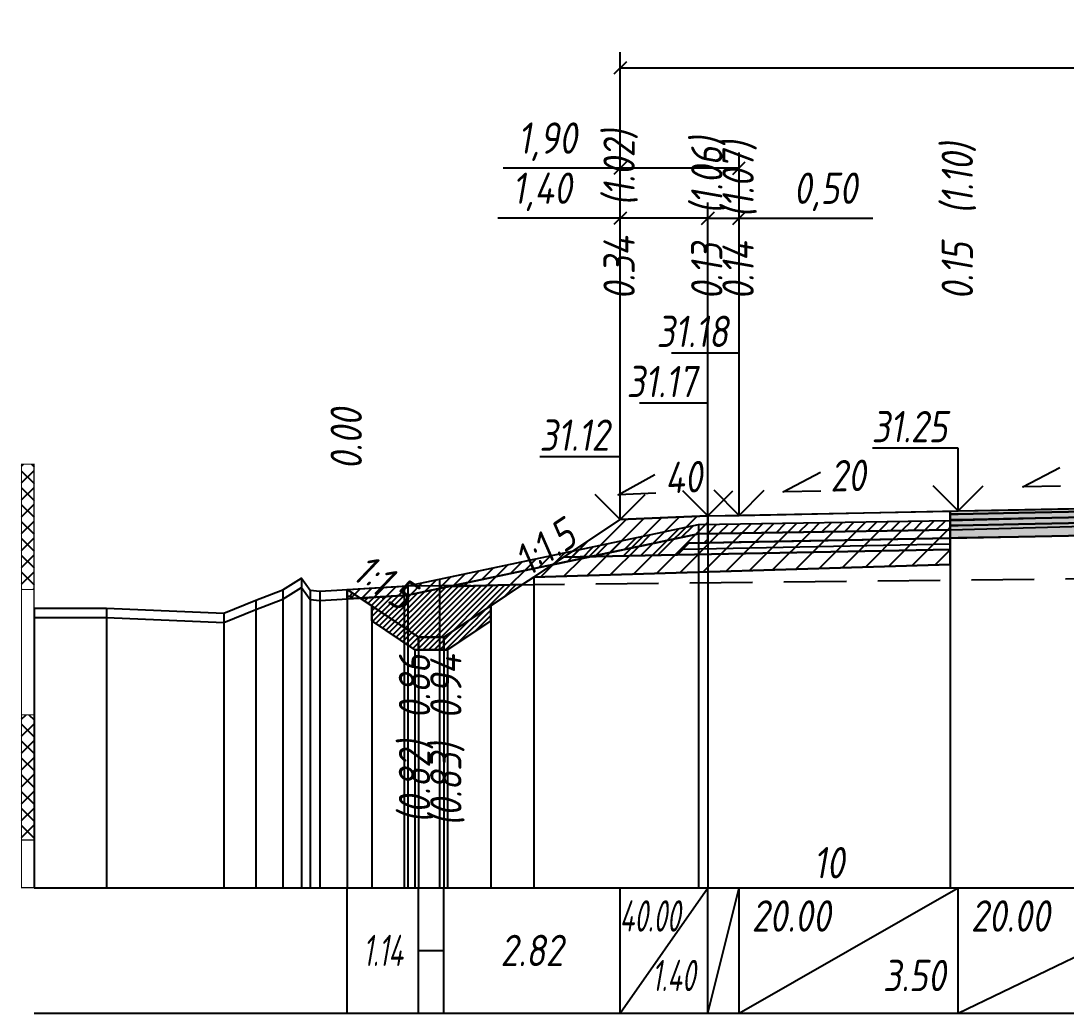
# Model space of a CAD drawing. Extents: x -717 to 1451, y -133302 to 233.
# Drawn here: x 78.9 to 162.4, y -92684 to -92604.8 of the extents above; entities that cross this region are included whole.
import ezdxf
from ezdxf.enums import TextEntityAlignment as Align

# ---------------------------------------------------------------- set-up
doc = ezdxf.new("R2010")
doc.units = 0
doc.linetypes.add('штриховая', pattern=[0.75, 0.5, -0.25])
for name, color, linetype in [('Интерполированный поперечник', 2, 'Continuous'), ('Код_514', 1, 'Continuous'), ('Контур_0', 7, 'Continuous'), ('Контур_2521', 7, 'Continuous'), ('Контур_2564', 7, 'Continuous'), ('Контур_2660', 7, 'Continuous'), ('Контур_2665', 7, 'Continuous'), ('Контур_400', 7, 'Continuous'), ('Контур_508', 7, 'Continuous'), ('Контур_512', 7, 'Continuous'), ('Контур_513', 7, 'Continuous'), ('Контур_818', 7, 'Continuous'), ('Красный поперечник', 1, 'Continuous'), ('Линейка абсолютных высот', 7, 'Continuous'), ('Объём_2501', 7, 'Continuous'), ('Объём_2564', 7, 'Continuous'), ('Объём_2650', 7, 'Continuous'), ('Объём_2660', 7, 'Continuous'), ('Объём_2661', 7, 'Continuous'), ('Объём_2663', 7, 'Continuous'), ('Объём_2664', 7, 'Continuous'), ('Объём_2665', 7, 'Continuous'), ('Объём_2666', 7, 'Continuous'), ('Объём_2753', 7, 'Continuous'), ('Откосы', 7, 'Continuous'), ('Отметки покрытия', 7, 'Continuous'), ('Рабочие отметки', 7, 'Continuous'), ('Рабочие отметки доп.', 7, 'Continuous'), ('Слои выравнивания', 7, 'Continuous'), ('Таблица', 7, 'Continuous'), ('Уклоны проезжей части', 7, 'Continuous'), ('Черный поперечник', 3, 'Continuous')]:
    doc.layers.add(name, color=color, linetype=linetype)
for name, color, linetype, true_color in [('Контур_2540', 2, 'Continuous', 0xffff00), ('Контур_2560', 2, 'Continuous', 0xffff00), ('Контур_2561', 7, 'Continuous', 0xff8040), ('Контур_2562', 3, 'Continuous', 0x00ff00), ('Контур_2563', 7, 'Continuous', 0xff8000), ('Контур_2570', 7, 'Continuous', 0x80ff00), ('Контур_2583', 3, 'Continuous', 0x00ff00), ('Контур_2584', 3, 'Continuous', 0x00ff00), ('Контур_2725', 7, 'Continuous', 0x323232), ('Контур_2736', 4, 'Continuous', 0x00ffff), ('Контур_2737', 4, 'Continuous', 0x00ffff), ('Контур_2738', 4, 'Continuous', 0x00ffff), ('Контур_2739', 4, 'Continuous', 0x00ffff), ('Контур_2741', 4, 'Continuous', 0x00ffff), ('Контур_2742', 4, 'Continuous', 0x00ffff), ('Контур_2743', 4, 'Continuous', 0x00ffff), ('Контур_2744', 7, 'Continuous', 0xa4ffff), ('Контур_2745', 7, 'Continuous', 0xa4ffff), ('Контур_2747', 4, 'Continuous', 0x00ffff), ('Контур_2748', 4, 'Continuous', 0x00ffff), ('Контур_2749', 4, 'Continuous', 0x00ffff), ('Контур_2750', 4, 'Continuous', 0x00ffff), ('Контур_2751', 4, 'Continuous', 0x00ffff), ('Контур_2752', 4, 'Continuous', 0x00ffff), ('Контур_2760', 7, 'Continuous', 0x323232), ('Контур_2761', 7, 'Continuous', 0x323232), ('Контур_2762', 7, 'Continuous', 0x323232), ('Контур_2763', 7, 'Continuous', 0x323232), ('Контур_402', 7, 'Continuous', 0xff6464), ('Контур_703', 4, 'Continuous', 0x00ffff), ('Контур_705', 4, 'Continuous', 0x00ffff), ('Контур_707', 4, 'Continuous', 0x00ffff), ('Контур_720', 131, 'Continuous', 0xaaffff), ('Объём_2500', 7, 'Continuous', 0xc0c0c0), ('Объём_2520', 7, 'Continuous', 0x80ffff), ('Объём_2540', 2, 'Continuous', 0xffff00), ('Объём_2560', 2, 'Continuous', 0xffff00), ('Объём_2561', 7, 'Continuous', 0xff8040), ('Объём_2562', 3, 'Continuous', 0x00ff00), ('Объём_2563', 7, 'Continuous', 0xff8000), ('Объём_2570', 7, 'Continuous', 0x80ff00), ('Объём_2583', 3, 'Continuous', 0x00ff00), ('Объём_2584', 3, 'Continuous', 0x00ff00), ('Объём_2592', 3, 'Continuous', 0x00ff00), ('Объём_2596', 3, 'Continuous', 0x00ff00), ('Объём_2600', 7, 'Continuous', 0x808000), ('Объём_2620', 2, 'Continuous', 0xffff00), ('Объём_2746', 2, 'Continuous', 0xffff00)]:
    doc.layers.add(name, color=color, linetype=linetype, true_color=true_color)
doc.styles.get("Standard").update_dxf_attribs({"font": 'txt', "height": 2.5})
doc.styles.add('М', font='romand.shx', dxfattribs={"width": 0.8, "oblique": 10, "height": 2.5})
doc.dimstyles.new('ISO-25', dxfattribs={"dimtxt": 2.5, "dimasz": 2.5, "dimexe": 1.25, "dimexo": 0.625, "dimtad": 1, "dimtxsty": 'Standard', "dimcen": 2.5, "dimadec": 0, "dimazin": 0, "dimtfac": 1, "dimtmove": 0, "dimatfit": 3, "dimfxl": 1, "dimarcsym": 0})
pattern_1 = [(45.0000013, (0, 0), (-0.67351924, 0.673519211), []), (135.0000003, (0, 0), (-0.673519222, -0.67351923), [])]

# ---------------------------------------------------------------- blocks, each defined once
blk = doc.blocks.new('_Oblique')
at = {"color": 0, "linetype": 'ByBlock', "lineweight": -2}
blk.add_line((-0.5, -0.5), (0.5, 0.5), dxfattribs=at)
blk = doc.blocks.new('*D1820')
at = {"color": 0, "lineweight": -2, "transparency": 16777216}
for p, q in [((126.784, -92644.05), (126.784, -92619.33)), ((133.784, -92643.77), (133.784, -92619.33)), ((126.784, -92620.58), (117.017, -92620.58)), ((133.784, -92620.58), (126.784, -92620.58))]:
    blk.add_line(p, q, dxfattribs=at)
at = {"layer": 'Defpoints', "color": 0, "transparency": 16777216}
for p in [(133.784, -92620.58), (133.784, -92644.395), (126.784, -92644.675)]:
    blk.add_point(p, dxfattribs=at)
at = {"color": 0, "lineweight": -2, "transparency": 16777216, "rotation": 180}
blk.add_blockref('_Oblique', (126.784, -92620.58), dxfattribs=at)
at = {"color": 0, "lineweight": -2, "transparency": 16777216}
blk.add_blockref('_Oblique', (133.784, -92620.58), dxfattribs=at)
at = {"color": 0, "transparency": 16777216, "insert": (120.557, -92618.467), "char_height": 2.5, "width": 8.75, "attachment_point": 5, "style": 'М'}
blk.add_mtext('1,40', dxfattribs=at)
blk = doc.blocks.new('*D1822')
at = {"color": 0, "lineweight": -2, "transparency": 16777216}
for p, q in [((133.784, -92643.77), (133.784, -92619.33)), ((136.284, -92643.72), (136.284, -92619.33)), ((133.784, -92620.58), (136.284, -92620.58)), ((136.284, -92620.58), (146.95, -92620.58))]:
    blk.add_line(p, q, dxfattribs=at)
at = {"layer": 'Defpoints', "color": 0, "transparency": 16777216}
for p in [(136.284, -92620.58), (133.784, -92644.395), (136.284, -92644.345)]:
    blk.add_point(p, dxfattribs=at)
at = {"color": 0, "lineweight": -2, "transparency": 16777216, "rotation": 180}
blk.add_blockref('_Oblique', (133.784, -92620.58), dxfattribs=at)
at = {"color": 0, "lineweight": -2, "transparency": 16777216}
blk.add_blockref('_Oblique', (136.284, -92620.58), dxfattribs=at)
at = {"color": 0, "transparency": 16777216, "insert": (143.188, -92618.467), "char_height": 2.5, "width": 9.16667, "attachment_point": 5, "style": 'М'}
blk.add_mtext('0,50', dxfattribs=at)
blk = doc.blocks.new('*D1825')
at = {"color": 0, "lineweight": -2, "transparency": 16777216}
for p, q in [((126.784, -92644.05), (126.784, -92615.33)), ((136.284, -92643.72), (136.284, -92615.33)), ((126.784, -92616.58), (117.443, -92616.58)), ((136.284, -92616.58), (126.784, -92616.58))]:
    blk.add_line(p, q, dxfattribs=at)
at = {"layer": 'Defpoints', "color": 0, "transparency": 16777216}
for p in [(136.284, -92616.58), (136.284, -92644.345), (126.784, -92644.675)]:
    blk.add_point(p, dxfattribs=at)
at = {"color": 0, "lineweight": -2, "transparency": 16777216, "rotation": 180}
blk.add_blockref('_Oblique', (126.784, -92616.58), dxfattribs=at)
at = {"color": 0, "lineweight": -2, "transparency": 16777216}
blk.add_blockref('_Oblique', (136.284, -92616.58), dxfattribs=at)
at = {"color": 0, "transparency": 16777216, "insert": (120.984, -92614.467), "char_height": 2.5, "width": 8.75, "attachment_point": 5, "style": 'М'}
blk.add_mtext('1,90', dxfattribs=at)
blk = doc.blocks.new('*D1826')
at = {"color": 0, "lineweight": -2, "transparency": 16777216}
for p, q in [((126.784, -92644.05), (126.784, -92607.33)), ((222.284, -92644.05), (222.284, -92607.33)), ((126.784, -92608.58), (222.284, -92608.58))]:
    blk.add_line(p, q, dxfattribs=at)
at = {"layer": 'Defpoints', "color": 0, "transparency": 16777216}
for p in [(222.284, -92608.58), (126.784, -92644.675), (222.284, -92644.675)]:
    blk.add_point(p, dxfattribs=at)
at = {"color": 0, "lineweight": -2, "transparency": 16777216, "rotation": 180}
blk.add_blockref('_Oblique', (126.784, -92608.58), dxfattribs=at)
at = {"color": 0, "lineweight": -2, "transparency": 16777216}
blk.add_blockref('_Oblique', (222.284, -92608.58), dxfattribs=at)
at = {"color": 0, "transparency": 16777216, "insert": (174.534, -92606.467), "char_height": 2.5, "width": 10.41667, "attachment_point": 5, "style": 'М'}
blk.add_mtext('19,10', dxfattribs=at)

msp = doc.modelspace()

# ---------------------------------------------------------------- hatches: boundary and pattern name
at = {"layer": 'Линейка абсолютных высот'}
h = msp.add_hatch(dxfattribs=at)
h.set_pattern_fill('ANSI37', scale=0.3, style=0)
h.set_pattern_definition(pattern_1)
h.paths.add_polyline_path([(80, -92650.198), (80, -92640.198), (79, -92640.198), (79, -92650.198)])
h = msp.add_hatch(dxfattribs=at)
h.set_pattern_fill('ANSI37', scale=0.3, style=0)
h.set_pattern_definition(pattern_1)
h.paths.add_polyline_path([(80, -92670.198), (80, -92660.198), (79, -92660.198), (79, -92670.198)])
at = {"layer": 'Объём_2563'}
h = msp.add_hatch(dxfattribs=at)
h.set_pattern_fill('ANSI31', color=256, scale=0.3)
h.paths.add_polyline_path([(126.784, -92644.613), (133.784, -92644.333), (133.784, -92646.483), (132.284, -92646.513), (131.366, -92647.431), (122.284, -92647.613)])
at = {"layer": 'Объём_2570'}
h = msp.add_hatch(dxfattribs=at)
h.set_pattern_fill('ANSI31', color=256, scale=0.2)
h.paths.add_polyline_path([(153.137, -92645.432), (133.051, -92645.769), (109.853, -92650.655), (105, -92650.947), (105, -92650.197), (109.853, -92649.905), (133.051, -92645.019), (153.137, -92644.682)])
at = {"layer": 'Объём_2600'}
h = msp.add_hatch(dxfattribs=at)
h.set_pattern_fill('ANSI31', color=6, scale=0.4)
h.paths.add_polyline_path([(119.893, -92649.207), (118.994, -92649.806), (113.102, -92649.971), (133.051, -92645.769), (153.137, -92645.432), (153.137, -92648.21)])
h = msp.add_hatch(dxfattribs=at)
h.set_pattern_fill('HONEY', color=5, scale=0.3)
h.paths.add_polyline_path([(105, -92650.947), (105, -92650.197), (106.033, -92650.886)])
at = {"layer": 'Объём_2620'}
h = msp.add_hatch(dxfattribs=at)
h.set_pattern_fill('ANSI31', color=2, scale=0.1)
h.paths.add_polyline_path([(118.994, -92649.806), (116.454, -92651.5), (116.454, -92652.702), (113.007, -92655), (110.401, -92655), (106.954, -92652.702), (106.954, -92651.5), (106.033, -92650.886), (109.853, -92650.655), (113.102, -92649.971)])
at = {"layer": 'Слои выравнивания'}
for color, points in [(2, [(153.137, -92643.946), (153.784, -92643.933), (158.591, -92643.837), (174.534, -92643.518), (174.534, -92643.768), (158.591, -92644.087), (153.784, -92644.183), (153.137, -92644.196)]), (3, [(153.137, -92644.196), (153.784, -92644.183), (158.591, -92644.087), (174.534, -92643.768), (174.534, -92644.218), (158.591, -92644.537), (153.784, -92644.633), (153.137, -92644.646)]), (4, [(153.137, -92644.646), (153.784, -92644.633), (158.591, -92644.537), (174.534, -92644.218), (174.534, -92644.668), (158.591, -92644.987), (153.784, -92645.083), (153.137, -92645.096)]), (5, [(153.137, -92645.096), (153.784, -92645.083), (158.591, -92644.987), (174.534, -92644.668), (174.534, -92645.668), (158.591, -92645.987), (153.784, -92646.083), (153.137, -92646.096)])]:
    msp.add_hatch(color=color, dxfattribs=at).paths.add_polyline_path(points)

# ---------------------------------------------------------------- linework, layer by layer
at = {"layer": 'Интерполированный поперечник', "linetype": 'штриховая', "ltscale": 10, "flags": 128}
msp.add_lwpolyline([(109.853, -92649.905), (235.038, -92648.55)], dxfattribs=at)
at = {"layer": 'Код_514'}
for p, q in [((105, -92684), (105, -92674)), ((110.704, -92684), (110.704, -92674)), ((112.704, -92684), (112.704, -92674)), ((126.784, -92684), (126.784, -92674)), ((126.784, -92684), (133.784, -92674)), ((133.784, -92684), (133.784, -92674)), ((133.784, -92684), (136.284, -92674)), ((136.284, -92684), (136.284, -92674)), ((136.284, -92684), (153.784, -92674)), ((153.784, -92684), (153.784, -92674)), ((153.784, -92684), (174.534, -92674)), ((110.704, -92679), (112.704, -92679))]:
    msp.add_line(p, q, dxfattribs=at)
at = {"layer": 'Контур_0', "flags": 128}
for points in [[(136.284, -92646.433), (133.784, -92646.483), (133.784, -92644.333), (153.137, -92643.946), (153.137, -92646.096), (136.284, -92646.433), (136.284, -92646.433)], [(126.784, -92644.613), (118.994, -92649.806), (118.994, -92649.806), (118.994, -92649.806), (118.994, -92649.806), (118.994, -92649.806), (118.994, -92649.806), (118.994, -92649.806), (118.994, -92649.806), (118.994, -92649.806), (118.994, -92649.806), (118.994, -92649.806), (118.994, -92649.806), (118.994, -92649.806), (118.994, -92649.806), (112.704, -92654), (110.704, -92654), (105, -92650.197), (105, -92650.197), (105, -92650.197), (105, -92650.197), (105, -92650.197), (105, -92650.197), (105, -92650.197), (105, -92650.197), (105, -92650.197), (105, -92650.197), (105, -92650.197), (105, -92650.197), (105, -92650.197)], [(126.784, -92644.613), (118.994, -92649.806), (118.994, -92649.806), (118.994, -92649.806), (118.994, -92649.806), (118.994, -92649.806), (118.994, -92649.806), (118.994, -92649.806), (118.994, -92649.806), (118.994, -92649.806), (118.994, -92649.806), (118.994, -92649.806), (118.994, -92649.806), (118.994, -92649.806), (118.994, -92649.806), (112.704, -92654)], [(132.284, -92646.513), (153.137, -92646.096), (153.137, -92646.996), (131.366, -92647.431), (132.284, -92646.513), (132.284, -92646.513)], [(122.284, -92647.613), (131.366, -92647.431), (132.284, -92646.513), (133.784, -92646.483)]]:
    msp.add_lwpolyline(points, dxfattribs=at)
at = {"layer": 'Контур_2521', "color": 250, "flags": 128}
msp.add_lwpolyline([(131.825, -92646.972), (153.137, -92646.546)], dxfattribs=at)
at = {"layer": 'Контур_2540', "flags": 128}
msp.add_lwpolyline([(131.366, -92647.431), (153.137, -92646.996), (153.137, -92648.21), (119.893, -92649.207), (122.284, -92647.613), (131.366, -92647.431), (131.366, -92647.431)], dxfattribs=at)
at = {"layer": 'Контур_2560', "flags": 128}
msp.add_lwpolyline([(126.784, -92644.613), (126.784, -92644.613), (126.784, -92644.613), (133.784, -92644.333)], dxfattribs=at)
at = {"layer": 'Контур_2561', "flags": 128}
msp.add_lwpolyline([(133.784, -92644.333), (133.784, -92644.333), (126.784, -92644.613), (126.784, -92644.613), (133.784, -92644.333)], dxfattribs=at)
at = {"layer": 'Контур_2562', "flags": 128}
msp.add_lwpolyline([(126.784, -92644.613), (126.784, -92644.613), (126.784, -92644.613), (126.784, -92644.613), (126.784, -92644.613)], dxfattribs=at)
at = {"layer": 'Контур_2563', "flags": 128}
msp.add_lwpolyline([(126.784, -92644.613), (133.784, -92644.333), (133.784, -92646.483), (132.284, -92646.513), (131.366, -92647.431), (122.284, -92647.613), (126.784, -92644.613), (126.784, -92644.613)], dxfattribs=at)
at = {"layer": 'Контур_2564', "flags": 128}
msp.add_lwpolyline([(126.784, -92644.613), (133.784, -92644.333)], dxfattribs=at)
at = {"layer": 'Контур_2570', "flags": 128}
msp.add_lwpolyline([(80, -92652.44), (85.779, -92652.43), (95.151, -92652.845), (97.702, -92651.802), (99.86, -92650.97), (101.359, -92650.051), (102.035, -92650.995), (102.827, -92651.077), (109.557, -92650.675), (109.853, -92650.655), (109.853, -92650.655), (112.367, -92650.122), (133.051, -92645.769), (153.137, -92645.432), (174.534, -92644.862)], dxfattribs=at)
at = {"layer": 'Контур_2583', "flags": 128}
for points in [[(110.401, -92655), (110.704, -92655), (110.704, -92654), (106.954, -92651.5), (106.954, -92652.702), (110.401, -92655)], [(116.454, -92652.702), (116.454, -92651.5), (112.704, -92654), (112.704, -92655), (113.007, -92655), (116.454, -92652.702)]]:
    msp.add_lwpolyline(points, dxfattribs=at)
at = {"layer": 'Контур_2584', "flags": 128}
msp.add_lwpolyline([(112.704, -92655), (112.704, -92654), (110.704, -92654), (110.704, -92655), (112.704, -92655)], dxfattribs=at)
at = {"layer": 'Контур_2660', "flags": 128}
msp.add_lwpolyline([(119.893, -92649.207), (153.137, -92648.21)], dxfattribs=at)
at = {"layer": 'Контур_2665', "flags": 128}
msp.add_lwpolyline([(126.784, -92644.613), (126.784, -92644.613)], dxfattribs=at)
at = {"layer": 'Контур_2725', "flags": 128}
msp.add_lwpolyline([(153.137, -92646.096), (153.784, -92646.083), (158.591, -92645.987), (174.534, -92645.668), (175.085, -92645.679), (175.147, -92645.68), (175.163, -92645.68), (195.284, -92646.083), (212.784, -92646.433), (215.284, -92646.483)], dxfattribs=at)
at = {"layer": 'Контур_2736', "flags": 128}
for points in [[(126.784, -92644.613), (118.994, -92649.806)], [(118.994, -92649.806), (112.704, -92654)]]:
    msp.add_lwpolyline(points, dxfattribs=at)
at = {"layer": 'Контур_2737', "flags": 128}
msp.add_lwpolyline([(118.994, -92649.806), (118.994, -92649.806)], dxfattribs=at)
at = {"layer": 'Контур_2738', "flags": 128}
msp.add_lwpolyline([(118.994, -92649.806), (118.994, -92649.806)], dxfattribs=at)
at = {"layer": 'Контур_2739', "flags": 128}
msp.add_lwpolyline([(118.994, -92649.806), (118.994, -92649.806)], dxfattribs=at)
at = {"layer": 'Контур_2741', "flags": 128}
msp.add_lwpolyline([(105, -92650.197), (105, -92650.197)], dxfattribs=at)
at = {"layer": 'Контур_2742', "flags": 128}
msp.add_lwpolyline([(105, -92650.197), (105, -92650.197)], dxfattribs=at)
at = {"layer": 'Контур_2743', "flags": 128}
msp.add_lwpolyline([(105, -92650.197), (105, -92650.197)], dxfattribs=at)
at = {"layer": 'Контур_2744', "flags": 128}
msp.add_lwpolyline([(105, -92650.197), (105, -92650.197)], dxfattribs=at)
msp.add_lwpolyline([(105, -92650.197), (105, -92650.197)], dxfattribs=at)
msp.add_lwpolyline([(105, -92650.197), (105, -92650.197)], dxfattribs=at)
msp.add_lwpolyline([(105, -92650.197), (105, -92650.197)], dxfattribs=at)
msp.add_lwpolyline([(105, -92650.197), (105, -92650.197)], dxfattribs=at)
msp.add_lwpolyline([(105, -92650.197), (105, -92650.197)], dxfattribs=at)
at = {"layer": 'Контур_2745', "flags": 128}
msp.add_lwpolyline([(118.994, -92649.806), (118.994, -92649.806)], dxfattribs=at)
msp.add_lwpolyline([(118.994, -92649.806), (118.994, -92649.806)], dxfattribs=at)
msp.add_lwpolyline([(118.994, -92649.806), (118.994, -92649.806)], dxfattribs=at)
msp.add_lwpolyline([(118.994, -92649.806), (118.994, -92649.806)], dxfattribs=at)
msp.add_lwpolyline([(118.994, -92649.806), (118.994, -92649.806)], dxfattribs=at)
msp.add_lwpolyline([(118.994, -92649.806), (118.994, -92649.806)], dxfattribs=at)
at = {"layer": 'Контур_2747', "flags": 128}
msp.add_lwpolyline([(118.994, -92649.806), (118.994, -92649.806)], dxfattribs=at)
at = {"layer": 'Контур_2748', "flags": 128}
msp.add_lwpolyline([(118.994, -92649.806), (118.994, -92649.806)], dxfattribs=at)
at = {"layer": 'Контур_2749', "flags": 128}
msp.add_lwpolyline([(118.994, -92649.806), (118.994, -92649.806)], dxfattribs=at)
at = {"layer": 'Контур_2750', "flags": 128}
msp.add_lwpolyline([(105, -92650.197), (105, -92650.197)], dxfattribs=at)
at = {"layer": 'Контур_2751', "flags": 128}
msp.add_lwpolyline([(105, -92650.197), (105, -92650.197)], dxfattribs=at)
at = {"layer": 'Контур_2752', "flags": 128}
msp.add_lwpolyline([(105, -92650.197), (105, -92650.197)], dxfattribs=at)
at = {"layer": 'Контур_2760', "flags": 128}
msp.add_lwpolyline([(153.137, -92643.946), (153.784, -92643.933), (158.591, -92643.837), (174.534, -92643.518), (175.085, -92643.529), (175.147, -92643.53), (175.163, -92643.53), (195.284, -92643.933), (212.784, -92644.283), (215.284, -92644.333)], dxfattribs=at)
at = {"layer": 'Контур_2761', "flags": 128}
msp.add_lwpolyline([(153.137, -92644.196), (153.784, -92644.183), (158.591, -92644.087), (174.534, -92643.768), (175.085, -92643.779), (175.147, -92643.78), (175.163, -92643.78), (195.284, -92644.183), (212.784, -92644.533), (215.284, -92644.583)], dxfattribs=at)
at = {"layer": 'Контур_2762', "flags": 128}
msp.add_lwpolyline([(153.137, -92644.646), (153.784, -92644.633), (158.591, -92644.537), (174.534, -92644.218), (175.085, -92644.229), (175.147, -92644.23), (175.163, -92644.23), (195.284, -92644.633), (212.784, -92644.983), (215.284, -92645.033)], dxfattribs=at)
at = {"layer": 'Контур_2763', "flags": 128}
msp.add_lwpolyline([(153.137, -92645.096), (153.784, -92645.083), (158.591, -92644.987), (174.534, -92644.668), (175.085, -92644.679), (175.147, -92644.68), (175.163, -92644.68), (195.284, -92645.083), (212.784, -92645.433), (215.284, -92645.483)], dxfattribs=at)
at = {"layer": 'Контур_400', "flags": 128}
msp.add_lwpolyline([(133.784, -92644.333), (136.284, -92644.283), (136.284, -92644.283), (136.284, -92644.283), (136.284, -92644.283), (136.284, -92644.283), (136.284, -92644.283), (153.784, -92643.933), (174.534, -92643.518)], dxfattribs=at)
at = {"layer": 'Контур_402', "flags": 128}
msp.add_lwpolyline([(119.893, -92649.207), (153.137, -92648.21), (153.137, -92646.096), (174.534, -92645.668), (215.284, -92646.483), (215.284, -92648.79), (228.299, -92649.181)], dxfattribs=at)
at = {"layer": 'Контур_508', "flags": 128}
msp.add_lwpolyline([(105, -92650.197), (106.954, -92651.5), (106.954, -92652.702), (110.401, -92655), (110.704, -92655), (112.704, -92655), (113.007, -92655), (116.454, -92652.702), (116.454, -92651.5), (119.893, -92649.207), (153.137, -92648.21), (153.137, -92646.096), (174.534, -92645.668), (215.284, -92646.483), (215.284, -92648.79), (228.299, -92649.181), (228.299, -92649.825), (231.383, -92651.88), (231.686, -92651.88), (233.686, -92651.88), (233.989, -92651.88), (237.395, -92649.61)], dxfattribs=at)
at = {"layer": 'Контур_512', "flags": 128}
msp.add_lwpolyline([(105, -92650.197), (106.954, -92651.5), (106.954, -92652.702), (110.401, -92655), (110.704, -92655), (112.704, -92655), (113.007, -92655), (116.454, -92652.702), (116.454, -92651.5), (119.893, -92649.207), (153.137, -92648.21)], dxfattribs=at)
at = {"layer": 'Контур_513', "flags": 128}
msp.add_lwpolyline([(105, -92650.197), (106.954, -92651.5), (106.954, -92652.702), (110.401, -92655), (110.704, -92655), (112.704, -92655), (113.007, -92655), (116.454, -92652.702), (116.454, -92651.5), (119.893, -92649.207), (153.137, -92648.21), (153.137, -92646.096), (174.534, -92645.668), (215.284, -92646.483), (215.284, -92648.79), (228.299, -92649.181), (228.299, -92649.825), (231.383, -92651.88), (231.686, -92651.88), (233.686, -92651.88), (233.989, -92651.88), (237.395, -92649.61)], dxfattribs=at)
at = {"layer": 'Контур_703', "flags": 128}
msp.add_lwpolyline([(126.784, -92644.613), (118.994, -92649.806)], dxfattribs=at)
at = {"layer": 'Контур_705', "flags": 128}
msp.add_lwpolyline([(118.994, -92649.806), (118.994, -92649.806)], dxfattribs=at)
at = {"layer": 'Контур_707', "flags": 128}
msp.add_lwpolyline([(110.704, -92654), (105, -92650.197)], dxfattribs=at)
at = {"layer": 'Контур_720', "flags": 128}
msp.add_lwpolyline([(112.704, -92654), (110.704, -92654)], dxfattribs=at)
at = {"layer": 'Контур_818', "flags": 128}
msp.add_lwpolyline([(105, -92650.947), (109.557, -92650.675), (109.853, -92650.655), (109.853, -92650.655), (112.367, -92650.122), (133.051, -92645.769), (153.137, -92645.432), (174.534, -92644.862), (175.085, -92644.847), (175.147, -92644.921), (175.163, -92645.161), (218.25, -92645.896), (218.541, -92645.899), (220.939, -92645.976), (229.309, -92646.204), (229.402, -92645.959), (229.41, -92645.637), (229.626, -92645.834), (230.577, -92646.325), (234.398, -92648.795), (235.038, -92649.3), (237.146, -92649.154), (237.395, -92649.158)], dxfattribs=at)
at = {"layer": 'Красный поперечник'}
for p, q in [((153.784, -92643.933), (174.534, -92643.518)), ((126.784, -92644.613), (133.784, -92644.333)), ((133.784, -92644.333), (136.284, -92644.283)), ((136.284, -92644.283), (153.784, -92643.933)), ((112.704, -92654), (126.784, -92644.613)), ((153.137, -92648.21), (153.137, -92674)), ((119.893, -92649.207), (119.893, -92674)), ((105, -92650.197), (105, -92674)), ((105, -92650.197), (110.704, -92654)), ((106.954, -92651.5), (106.954, -92674)), ((116.454, -92651.5), (116.454, -92674)), ((106.954, -92652.702), (106.954, -92674)), ((116.454, -92652.702), (116.454, -92674)), ((110.704, -92654), (112.704, -92654)), ((110.401, -92655), (110.401, -92674)), ((110.704, -92655), (110.704, -92674)), ((112.704, -92655), (112.704, -92674)), ((113.007, -92655), (113.007, -92674))]:
    msp.add_line(p, q, dxfattribs=at)
at = {"layer": 'Линейка абсолютных высот', "color": 7, "const_width": 0.1, "flags": 128}
for points in [[(80, -92650.198), (80, -92640.198), (79, -92640.198), (79, -92650.198), (80, -92650.198)], [(80, -92660.198), (80, -92650.198), (79, -92650.198), (79, -92660.198), (80, -92660.198)], [(80, -92670.198), (80, -92660.198), (79, -92660.198), (79, -92670.198), (80, -92670.198)], [(80, -92674), (80, -92670.198), (79, -92670.198), (79, -92674), (80, -92674)]]:
    msp.add_lwpolyline(points, dxfattribs=at)
at = {"layer": 'Объём_2500', "flags": 128}
msp.add_lwpolyline([(136.284, -92646.433), (133.784, -92646.483), (133.784, -92644.333), (153.137, -92643.946), (153.137, -92646.096), (136.284, -92646.433), (136.284, -92646.433)], dxfattribs=at)
at = {"layer": 'Объём_2501', "flags": 128}
msp.add_lwpolyline([(133.784, -92644.333), (136.284, -92644.283), (136.284, -92644.283), (136.284, -92644.283), (136.284, -92644.283), (136.284, -92644.283), (136.284, -92644.283), (153.784, -92643.933), (174.534, -92643.518)], dxfattribs=at)
at = {"layer": 'Объём_2520', "color": 250, "flags": 128}
msp.add_lwpolyline([(132.284, -92646.513), (153.137, -92646.096), (153.137, -92646.996), (131.366, -92647.431), (132.284, -92646.513), (132.284, -92646.513)], dxfattribs=at)
at = {"layer": 'Объём_2540', "flags": 128}
msp.add_lwpolyline([(131.366, -92647.431), (153.137, -92646.996), (153.137, -92648.21), (119.893, -92649.207), (122.284, -92647.613), (131.366, -92647.431), (131.366, -92647.431)], dxfattribs=at)
at = {"layer": 'Объём_2560', "flags": 128}
msp.add_lwpolyline([(126.784, -92644.613), (126.784, -92644.613), (126.784, -92644.613), (133.784, -92644.333)], dxfattribs=at)
at = {"layer": 'Объём_2561', "flags": 128}
msp.add_lwpolyline([(133.784, -92644.333), (133.784, -92644.333), (126.784, -92644.613), (126.784, -92644.613), (133.784, -92644.333)], dxfattribs=at)
at = {"layer": 'Объём_2562', "flags": 128}
msp.add_lwpolyline([(126.784, -92644.613), (126.784, -92644.613), (126.784, -92644.613), (126.784, -92644.613), (126.784, -92644.613)], dxfattribs=at)
at = {"layer": 'Объём_2563', "color": 250, "flags": 128}
msp.add_lwpolyline([(126.784, -92644.613), (133.784, -92644.333), (133.784, -92646.483), (132.284, -92646.513), (131.366, -92647.431), (122.284, -92647.613), (126.784, -92644.613), (126.784, -92644.613)], dxfattribs=at)
at = {"layer": 'Объём_2564', "flags": 128}
msp.add_lwpolyline([(126.784, -92644.613), (133.784, -92644.333)], dxfattribs=at)
at = {"layer": 'Объём_2570', "flags": 128}
msp.add_lwpolyline([(153.137, -92645.432), (153.137, -92645.432), (133.051, -92645.769), (109.853, -92650.655), (105, -92650.947), (105, -92650.197), (109.853, -92649.905), (133.051, -92645.019), (153.137, -92644.682), (153.137, -92644.682), (153.137, -92645.432), (153.137, -92645.432)], dxfattribs=at)
at = {"layer": 'Объём_2583', "flags": 128}
for points in [[(110.401, -92655), (110.704, -92655), (110.704, -92654), (106.954, -92651.5), (106.954, -92652.702), (110.401, -92655)], [(116.454, -92652.702), (116.454, -92651.5), (112.704, -92654), (112.704, -92655), (113.007, -92655), (116.454, -92652.702)]]:
    msp.add_lwpolyline(points, dxfattribs=at)
at = {"layer": 'Объём_2584', "flags": 128}
msp.add_lwpolyline([(112.704, -92655), (112.704, -92654), (110.704, -92654), (110.704, -92655), (112.704, -92655)], dxfattribs=at)
at = {"layer": 'Объём_2592', "flags": 128}
for points in [[(110.704, -92654), (106.954, -92651.5)], [(116.454, -92651.5), (112.704, -92654)]]:
    msp.add_lwpolyline(points, dxfattribs=at)
at = {"layer": 'Объём_2596', "flags": 128}
msp.add_lwpolyline([(112.704, -92654), (110.704, -92654)], dxfattribs=at)
at = {"layer": 'Объём_2600', "color": 5, "flags": 128}
msp.add_lwpolyline([(105, -92650.947), (105, -92650.197), (106.033, -92650.886), (105, -92650.947), (105, -92650.947)], dxfattribs=at)
at = {"layer": 'Объём_2620', "flags": 128}
msp.add_lwpolyline([(118.994, -92649.806), (116.454, -92651.5), (116.454, -92652.702), (113.007, -92655), (110.401, -92655), (106.954, -92652.702), (106.954, -92651.5), (106.033, -92650.886), (109.853, -92650.655), (113.102, -92649.971), (118.994, -92649.806), (118.994, -92649.806)], dxfattribs=at)
at = {"layer": 'Объём_2650', "color": 6, "flags": 128}
msp.add_lwpolyline([(119.893, -92649.207), (118.994, -92649.806), (113.102, -92649.971), (133.051, -92645.769), (153.137, -92645.432), (153.137, -92648.21), (119.893, -92649.207), (119.893, -92649.207)], dxfattribs=at)
at = {"layer": 'Объём_2660', "flags": 128}
msp.add_lwpolyline([(119.893, -92649.207), (153.137, -92648.21)], dxfattribs=at)
at = {"layer": 'Объём_2661', "flags": 128}
msp.add_lwpolyline([(126.784, -92644.613), (118.994, -92649.806)], dxfattribs=at)
at = {"layer": 'Объём_2663', "flags": 128}
for points in [[(110.704, -92654), (105, -92650.197)], [(118.994, -92649.806), (112.704, -92654)]]:
    msp.add_lwpolyline(points, dxfattribs=at)
at = {"layer": 'Объём_2664', "flags": 128}
msp.add_lwpolyline([(112.704, -92654), (110.704, -92654)], dxfattribs=at)
at = {"layer": 'Объём_2665', "flags": 128}
msp.add_lwpolyline([(126.784, -92644.613), (126.784, -92644.613)], dxfattribs=at)
at = {"layer": 'Объём_2666', "flags": 128}
msp.add_lwpolyline([(126.784, -92644.613), (118.994, -92649.806)], dxfattribs=at)
at = {"layer": 'Объём_2746', "flags": 128}
for points in [[(133.051, -92645.769), (153.137, -92645.432), (153.137, -92648.21), (119.893, -92649.207), (121.36, -92648.229), (133.051, -92645.769), (133.051, -92645.769)], [(116.454, -92652.702), (113.007, -92655), (110.401, -92655), (106.954, -92652.702), (106.954, -92651.5), (110.704, -92654), (112.704, -92654), (116.454, -92651.5), (116.454, -92652.702), (116.454, -92652.702)]]:
    msp.add_lwpolyline(points, dxfattribs=at)
at = {"layer": 'Объём_2753', "flags": 128}
msp.add_lwpolyline([(153.137, -92643.946), (153.137, -92643.946)], dxfattribs=at)
at = {"layer": 'Откосы', "color": 1, "flags": 128}
for points in [[(129.629, -92642.517), (126.632, -92642.636), (129.569, -92641.018)], [(142.809, -92642.341), (139.809, -92642.401), (142.779, -92640.841)], [(161.934, -92641.959), (158.934, -92642.019), (161.904, -92640.459)]]:
    msp.add_lwpolyline(points, dxfattribs=at)
at = {"layer": 'Отметки покрытия', "color": 1}
for p, q in [((136.284, -92631.333), (130.884, -92631.333)), ((136.284, -92644.283), (136.284, -92631.333)), ((133.784, -92635.333), (128.334, -92635.333)), ((133.784, -92644.333), (133.784, -92635.333)), ((153.784, -92638.933), (146.934, -92638.933)), ((153.784, -92643.933), (153.784, -92638.933)), ((126.784, -92639.613), (120.384, -92639.613)), ((126.784, -92644.613), (126.784, -92639.613)), ((153.784, -92643.933), (151.784, -92641.933)), ((153.784, -92643.933), (155.784, -92641.933)), ((126.784, -92644.613), (124.784, -92642.613)), ((126.784, -92644.613), (128.784, -92642.613)), ((133.784, -92644.333), (131.784, -92642.333)), ((133.784, -92644.333), (135.784, -92642.333)), ((136.284, -92644.283), (134.284, -92642.283)), ((136.284, -92644.283), (138.284, -92642.283))]:
    msp.add_line(p, q, dxfattribs=at)
at = {"layer": 'Слои выравнивания'}
for p, q in [((133.784, -92644.333), (133.784, -92674)), ((153.137, -92643.946), (153.137, -92674))]:
    msp.add_line(p, q, dxfattribs=at)
at = {"layer": 'Слои выравнивания', "color": 2, "flags": 128}
msp.add_lwpolyline([(153.137, -92643.946), (153.784, -92643.933), (158.591, -92643.837), (174.534, -92643.518), (174.534, -92643.768), (158.591, -92644.087), (153.784, -92644.183), (153.137, -92644.196)], close=True, dxfattribs=at)
at = {"layer": 'Слои выравнивания', "color": 3, "flags": 128}
msp.add_lwpolyline([(153.137, -92644.196), (153.784, -92644.183), (158.591, -92644.087), (174.534, -92643.768), (174.534, -92644.218), (158.591, -92644.537), (153.784, -92644.633), (153.137, -92644.646)], close=True, dxfattribs=at)
at = {"layer": 'Слои выравнивания', "color": 4, "flags": 128}
msp.add_lwpolyline([(153.137, -92644.646), (153.784, -92644.633), (158.591, -92644.537), (174.534, -92644.218), (174.534, -92644.668), (158.591, -92644.987), (153.784, -92645.083), (153.137, -92645.096)], close=True, dxfattribs=at)
at = {"layer": 'Слои выравнивания', "color": 5, "flags": 128}
msp.add_lwpolyline([(153.137, -92645.096), (153.784, -92645.083), (158.591, -92644.987), (174.534, -92644.668), (174.534, -92645.668), (158.591, -92645.987), (153.784, -92646.083), (153.137, -92646.096)], close=True, dxfattribs=at)
at = {"layer": 'Таблица'}
for p, q in [((80, -92674), (262.395, -92674)), ((80, -92684), (262.395, -92684))]:
    msp.add_line(p, q, dxfattribs=at)
at = {"layer": 'Черный поперечник', "color": 7}
for p, q in [((133.051, -92645.019), (133.051, -92674)), ((153.137, -92644.682), (153.137, -92674)), ((101.359, -92649.301), (101.359, -92674)), ((112.367, -92649.372), (112.367, -92674)), ((99.86, -92650.22), (99.86, -92674)), ((102.035, -92650.245), (102.035, -92674)), ((102.827, -92650.327), (102.827, -92674)), ((109.557, -92649.925), (109.557, -92674)), ((109.853, -92649.905), (109.853, -92674)), ((97.702, -92651.052), (97.702, -92674)), ((80, -92651.69), (80, -92674)), ((85.779, -92651.68), (85.779, -92674)), ((95.151, -92652.095), (95.151, -92674))]:
    msp.add_line(p, q, dxfattribs=at)
at = {"layer": 'Черный поперечник', "flags": 128}
msp.add_lwpolyline([(80, -92651.69), (85.779, -92651.68), (95.151, -92652.095), (97.702, -92651.052), (99.86, -92650.22), (101.359, -92649.301), (102.035, -92650.245), (102.827, -92650.327), (109.557, -92649.925), (109.853, -92649.905), (112.367, -92649.372), (133.051, -92645.019), (153.137, -92644.682), (174.534, -92644.112)], dxfattribs=at)

# ---------------------------------------------------------------- texts
at = {"layer": 'Код_514', "style": 'М', "oblique": 10}
for s, width, p in [('40.00', 0.6, (126.736, -92675)), ('20.00', 0.8, (137.284, -92675)), ('20.00', 0.8, (154.784, -92675))]:
    msp.add_text(s, height=2.5, dxfattribs=dict(at, width=width)).set_placement(p, align=Align.TOP_LEFT)
for s, width, p in [('1.14', 0.6, (107.852, -92679)), ('2.82', 0.8, (119.744, -92679))]:
    msp.add_text(s, height=2.5, dxfattribs=dict(at, width=width)).set_placement(p, align=Align.MIDDLE_CENTER)
for s, width, p in [('1.40', 0.6, (132.784, -92683)), ('3.50', 0.8, (152.784, -92683))]:
    msp.add_text(s, height=2.5, dxfattribs=dict(at, width=width)).set_placement(p, align=Align.BOTTOM_RIGHT)
at = {"layer": 'Отметки покрытия', "color": 1, "style": 'М', "oblique": 10, "width": 0.8}
for s, p in [('31.18', (135.425, -92631.602)), ('31.17', (132.925, -92635.602)), ('31.25', (152.925, -92639.202)), ('31.12', (125.925, -92639.882))]:
    msp.add_text(s, height=2.5, dxfattribs=at).set_placement(p, align=Align.BOTTOM_RIGHT)
at = {"layer": 'Рабочие отметки', "color": 1, "style": 'М', "oblique": 10, "width": 0.8}
for s, p in [('0.34', (126.706, -92627.083)), ('0.13', (133.706, -92627.083)), ('0.14', (136.206, -92627.083)), ('0.15', (153.706, -92627.083)), ('0.00', (104.922, -92640.628))]:
    msp.add_text(s, height=2.5, rotation=90, dxfattribs=at).set_placement(p, align=Align.MIDDLE_LEFT)
for s, p in [('0.86', (110.376, -92655.389)), ('0.94', (112.876, -92655.389))]:
    msp.add_text(s, height=2.5, rotation=90, dxfattribs=at).set_placement(p, align=Align.MIDDLE_RIGHT)
at = {"layer": 'Рабочие отметки доп.', "color": 1, "style": 'М', "oblique": 10, "width": 0.8}
for s, p in [('(1.02)', (126.706, -92619.583)), ('(1.06)', (133.706, -92620.233)), ('(1.07)', (136.206, -92620.521)), ('(1.10)', (153.706, -92620.233))]:
    msp.add_text(s, height=2.5, rotation=90, dxfattribs=at).set_placement(p, align=Align.MIDDLE_LEFT)
for s, p in [('(0.82)', (110.376, -92662.231)), ('(0.83)', (112.876, -92662.431))]:
    msp.add_text(s, height=2.5, rotation=90, dxfattribs=at).set_placement(p, align=Align.MIDDLE_RIGHT)
at = {"layer": 'Слои выравнивания', "style": 'М', "oblique": 10, "width": 0.8}
msp.add_text('10', height=2.5, dxfattribs=at).set_placement((143.461, -92674), align=Align.BOTTOM_CENTER)
at = {"layer": 'Уклоны проезжей части', "color": 1, "style": 'М', "oblique": 10, "width": 0.8}
for s, rotation, p in [('40', 2.29061, (131.934, -92643.233)), ('20', 1.14576, (145.014, -92643.108)), ('1:1.5', 33.69007, (121.918, -92648.474)), ('1:1.5', 326.30994, (106.879, -92651.267))]:
    msp.add_text(s, height=2.5, rotation=rotation, dxfattribs=at).set_placement(p, align=Align.BOTTOM_CENTER)

# ---------------------------------------------------------------- dimensions: what is measured, and where the dimension line sits
at = {"color": 5}
dim = msp.add_linear_dim(base=(222.284, -92608.58), p1=(126.784, -92644.675), p2=(222.284, -92644.675), angle=180, dimstyle='ISO-25', override={"dimasz": 1, "dimlfac": 0.2, "dimzin": 0, "dimtxsty": 'М', "dimblk1": 'Oblique', "dimblk2": 'Oblique', "dimsah": 1}, dxfattribs=at)
dim.commit()
dim.dimension.update_dxf_attribs({"geometry": '*D1826', "text_midpoint": (174.534, -92606.467)})
for base, p1, p2, picture, middle in [((136.284, -92616.58), (126.784, -92644.675), (136.284, -92644.345), '*D1825', (120.984, -92616.58)), ((133.784, -92620.58), (126.784, -92644.675), (133.784, -92644.395), '*D1820', (120.557, -92620.58)), ((136.284, -92620.58), (133.784, -92644.395), (136.284, -92644.345), '*D1822', (143.188, -92620.58))]:
    dim = msp.add_linear_dim(base=base, p1=p1, p2=p2, angle=180, dimstyle='ISO-25', override={"dimasz": 1, "dimlfac": 0.2, "dimzin": 0, "dimtxsty": 'М', "dimblk1": 'Oblique', "dimblk2": 'Oblique', "dimsah": 1}, dxfattribs=at)
    dim.commit()
    dim.dimension.update_dxf_attribs({"geometry": picture, "text_midpoint": middle, "dimtype": 160})

doc.saveas('drawing.dxf')
